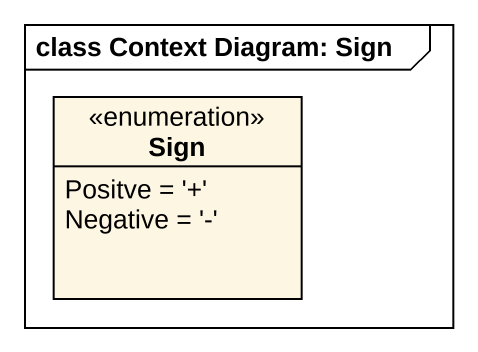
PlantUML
@startuml
mainframe class Context Diagram: Sign
hide circle
hide empty members
enum Sign {
  Positve = '+'
  Negative = '-'
}
@enduml
